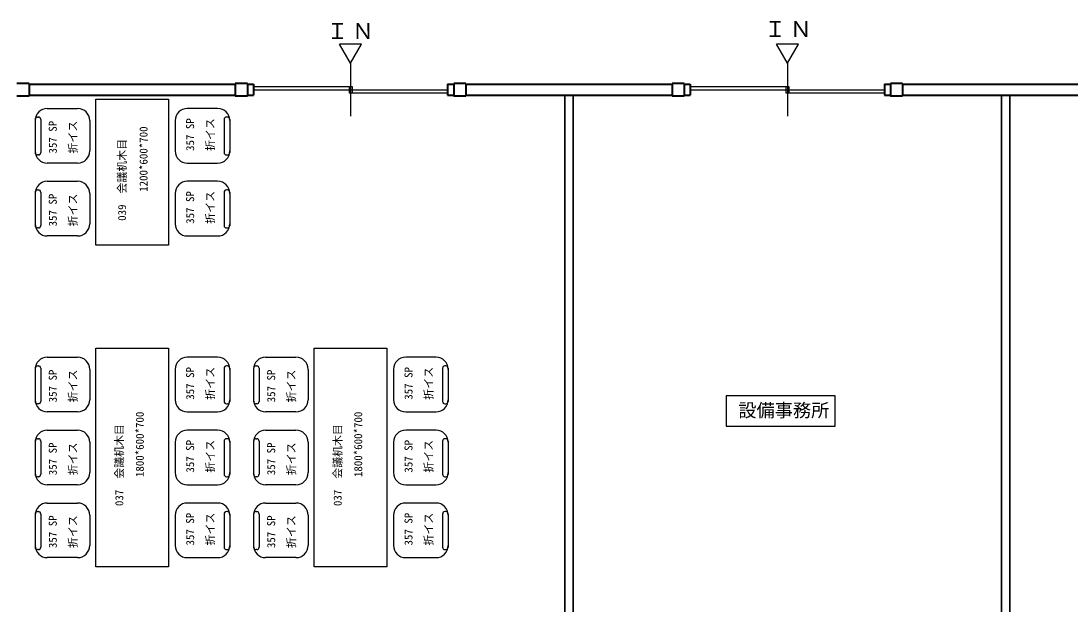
# Model space of a CAD drawing. Units: millimetres at full size, sheet at 1:60; details may follow other scales. Extents: x -23115 to 23713, y -14805 to 12672.
# Drawn here: x 6483 to 15129, y -8720 to -3912 of the extents above; entities that cross this region are included whole.
import ezdxf
from ezdxf.enums import TextEntityAlignment as Align

# ---------------------------------------------------------------- set-up
doc = ezdxf.new("R2010")
doc.units = ezdxf.units.MM
doc.header["$LTSCALE"] = 60
for name, color, linetype, lineweight in [('1-1', 2, 'Continuous', 40), ('1-2', 3, 'Continuous', 35), ('1-3', 7, 'Continuous', 25), ('1-F', 7, 'Continuous', 25)]:
    doc.layers.add(name, color=color, linetype=linetype, lineweight=lineweight)
doc.styles.add('ＭＳ ゴシック', font='')
doc.styles.get('ＭＳ ゴシック').set_extended_font_data('MS Gothic')

msp = doc.modelspace()

# ---------------------------------------------------------------- linework, layer by layer
at = {"layer": '1-1', "color": 7, "lineweight": 25}
for p, q in [((9199.36, -4259.62), (9199.36, -4695.87)), ((12799.36, -4259.62), (12799.36, -4695.87)), ((8399.36, -4452.75), (9211.86, -4452.75)), ((8399.36, -4477.75), (9999.36, -4477.75)), ((9186.86, -4452.75), (9186.86, -4502.75)), ((9211.86, -4452.75), (9211.86, -4502.75)), ((11999.36, -4452.75), (12811.86, -4452.75)), ((11999.36, -4477.75), (13599.36, -4477.75)), ((12786.86, -4452.75), (12786.86, -4502.75)), ((12811.86, -4452.75), (12811.86, -4502.75)), ((9186.86, -4502.75), (9999.36, -4502.75)), ((12786.86, -4502.75), (13599.36, -4502.75))]:
    msp.add_line(p, q, dxfattribs=at)
at = {"layer": '1-1'}
for p, q in [((6549.36, -4427.75), (6449.36, -4427.75)), ((6549.36, -4432.75), (6549.36, -4427.75)), ((6549.36, -4432.75), (8249.36, -4432.75)), ((8249.36, -4432.75), (8249.36, -4427.75)), ((8349.36, -4427.75), (8249.36, -4427.75)), ((8349.36, -4432.75), (8349.36, -4427.75)), ((8349.36, -4432.75), (8399.36, -4432.75)), ((8399.36, -4432.75), (8399.36, -4522.74)), ((9999.36, -4432.75), (9999.36, -4522.74)), ((9999.36, -4432.75), (10049.36, -4432.75)), ((10049.36, -4432.75), (10049.36, -4427.75)), ((10149.36, -4427.75), (10049.36, -4427.75)), ((10149.36, -4432.75), (10149.36, -4427.75)), ((10149.36, -4432.75), (11849.36, -4432.75)), ((11849.36, -4432.75), (11849.36, -4427.75)), ((11949.36, -4427.75), (11849.36, -4427.75)), ((11949.36, -4432.75), (11949.36, -4427.75)), ((11949.36, -4432.75), (11999.36, -4432.75)), ((11999.36, -4432.75), (11999.36, -4522.74)), ((13599.36, -4432.75), (13599.36, -4522.74)), ((13599.36, -4432.75), (13649.36, -4432.75)), ((13649.36, -4432.75), (13649.36, -4427.75)), ((13749.36, -4427.75), (13649.36, -4427.75)), ((13749.36, -4432.75), (13749.36, -4427.75)), ((13749.36, -4432.75), (15449.36, -4432.75)), ((6449.36, -4527.75), (6549.36, -4527.75)), ((6549.36, -4522.75), (8249.36, -4522.75)), ((8249.36, -4527.75), (8349.36, -4527.75)), ((8349.36, -4522.75), (8399.36, -4522.75)), ((9999.36, -4522.75), (10049.36, -4522.75)), ((10149.36, -4522.75), (11849.36, -4522.75)), ((11849.36, -4527.75), (11949.36, -4527.75)), ((11949.36, -4522.75), (11999.36, -4522.75)), ((13599.36, -4522.75), (13649.36, -4522.75)), ((13749.36, -4522.75), (15449.36, -4522.75))]:
    msp.add_line(p, q, dxfattribs=at)
for points in [[(6549.36, -4432.75), (6549.36, -4522.75), (6549.36, -4527.75)], [(8249.36, -4432.75), (8249.36, -4522.75), (8249.36, -4527.75)], [(8349.36, -4432.75), (8349.36, -4522.75), (8349.36, -4527.75)], [(10049.36, -4432.75), (10049.36, -4522.75), (10049.36, -4527.75), (10149.36, -4527.75)], [(10149.36, -4432.75), (10149.36, -4522.75), (10149.36, -4527.75)], [(11849.36, -4432.75), (11849.36, -4522.75), (11849.36, -4527.75)], [(11949.36, -4432.75), (11949.36, -4522.75), (11949.36, -4527.75)], [(13649.36, -4432.75), (13649.36, -4522.75), (13649.36, -4527.75), (13749.36, -4527.75)], [(13749.36, -4432.75), (13749.36, -4522.75), (13749.36, -4527.75)]]:
    msp.add_lwpolyline(points, dxfattribs=at)
at = {"layer": '1-2'}
for p, q in [((10964.36, -4522.75), (10964.36, -10852.75)), ((11034.36, -4522.75), (11034.36, -10852.75)), ((14564.36, -4522.75), (14564.36, -10742.75)), ((14634.36, -4522.75), (14634.36, -10742.75))]:
    msp.add_line(p, q, dxfattribs=at)
at = {"layer": '1-3'}
for p, q in [((6699.36, -4632.25), (6949.36, -4632.25)), ((8103.65, -4632.25), (7853.65, -4632.25)), ((6599.36, -4723.23), (6599.36, -4995.5)), ((6619.36, -4703.23), (6625.93, -4703.23)), ((6645.92, -4723.23), (6645.92, -4995.5)), ((7049.36, -4732.25), (7049.36, -4982.25)), ((7753.65, -4732.25), (7753.65, -4982.25)), ((8157.08, -4723.23), (8157.08, -4995.5)), ((8183.65, -4703.23), (8177.08, -4703.23)), ((8203.65, -4723.23), (8203.65, -4995.5)), ((6625.93, -5015.5), (6619.36, -5015.5)), ((6949.36, -5082.25), (6699.36, -5082.25)), ((7853.65, -5082.25), (8103.65, -5082.25)), ((8177.08, -5015.5), (8183.65, -5015.5)), ((6699.36, -5232.25), (6949.36, -5232.25)), ((8103.65, -5232.25), (7853.65, -5232.25)), ((6599.36, -5323.23), (6599.36, -5595.5)), ((6619.36, -5303.23), (6625.93, -5303.23)), ((6645.92, -5323.23), (6645.92, -5595.5)), ((7049.36, -5332.25), (7049.36, -5582.25)), ((7753.65, -5332.25), (7753.65, -5582.25)), ((8157.08, -5323.23), (8157.08, -5595.5)), ((8183.65, -5303.23), (8177.08, -5303.23)), ((8203.65, -5323.23), (8203.65, -5595.5)), ((6625.93, -5615.5), (6619.36, -5615.5)), ((8177.08, -5615.5), (8183.65, -5615.5)), ((6949.36, -5682.25), (6699.36, -5682.25)), ((7853.65, -5682.25), (8103.65, -5682.25)), ((7099.36, -6605.46), (7699.36, -6605.46)), ((7099.36, -8405.46), (7099.36, -6605.46)), ((7699.36, -6605.46), (7699.36, -8405.46)), ((8899.36, -6605.46), (9499.36, -6605.46)), ((8899.36, -8405.46), (8899.36, -6605.46)), ((9499.36, -6605.46), (9499.36, -8405.46)), ((6699.36, -6680.46), (6949.36, -6680.46)), ((8103.65, -6680.46), (7853.65, -6680.46)), ((8499.36, -6680.46), (8749.36, -6680.46)), ((9903.65, -6680.46), (9653.65, -6680.46)), ((6599.36, -6771.43), (6599.36, -7043.71)), ((6619.36, -6751.43), (6625.93, -6751.43)), ((6645.92, -6771.43), (6645.92, -7043.71)), ((7049.36, -6780.46), (7049.36, -7030.46)), ((7753.65, -6780.46), (7753.65, -7030.46)), ((8157.08, -6771.43), (8157.08, -7043.71)), ((8183.65, -6751.43), (8177.08, -6751.43)), ((8203.65, -6771.43), (8203.65, -7043.71)), ((8399.36, -6771.43), (8399.36, -7043.71)), ((8419.36, -6751.43), (8425.93, -6751.43)), ((8445.92, -6771.43), (8445.92, -7043.71)), ((8849.36, -6780.46), (8849.36, -7030.46)), ((9553.65, -6780.46), (9553.65, -7030.46)), ((9957.08, -6771.43), (9957.08, -7043.71)), ((9983.65, -6751.43), (9977.08, -6751.43)), ((10003.65, -6771.43), (10003.65, -7043.71)), ((6625.93, -7063.71), (6619.36, -7063.71)), ((8177.08, -7063.71), (8183.65, -7063.71)), ((8425.93, -7063.71), (8419.36, -7063.71)), ((9977.08, -7063.71), (9983.65, -7063.71)), ((6949.36, -7130.46), (6699.36, -7130.46)), ((7853.65, -7130.46), (8103.65, -7130.46)), ((8749.36, -7130.46), (8499.36, -7130.46)), ((9653.65, -7130.46), (9903.65, -7130.46)), ((6699.36, -7280.46), (6949.36, -7280.46)), ((8103.65, -7280.46), (7853.65, -7280.46)), ((8499.36, -7280.46), (8749.36, -7280.46)), ((9903.65, -7280.46), (9653.65, -7280.46)), ((6599.36, -7371.43), (6599.36, -7643.71)), ((6619.36, -7351.43), (6625.93, -7351.43)), ((6645.92, -7371.43), (6645.92, -7643.71)), ((7049.36, -7380.46), (7049.36, -7630.46)), ((7753.65, -7380.46), (7753.65, -7630.46)), ((8157.08, -7371.43), (8157.08, -7643.71)), ((8183.65, -7351.43), (8177.08, -7351.43)), ((8203.65, -7371.43), (8203.65, -7643.71)), ((8399.36, -7371.43), (8399.36, -7643.71)), ((8419.36, -7351.43), (8425.93, -7351.43)), ((8445.92, -7371.43), (8445.92, -7643.71)), ((8849.36, -7380.46), (8849.36, -7630.46)), ((9553.65, -7380.46), (9553.65, -7630.46)), ((9957.08, -7371.43), (9957.08, -7643.71)), ((9983.65, -7351.43), (9977.08, -7351.43)), ((10003.65, -7371.43), (10003.65, -7643.71)), ((6625.93, -7663.71), (6619.36, -7663.71)), ((8177.08, -7663.71), (8183.65, -7663.71)), ((8425.93, -7663.71), (8419.36, -7663.71)), ((9977.08, -7663.71), (9983.65, -7663.71)), ((6949.36, -7730.46), (6699.36, -7730.46)), ((7853.65, -7730.46), (8103.65, -7730.46)), ((8749.36, -7730.46), (8499.36, -7730.46)), ((9653.65, -7730.46), (9903.65, -7730.46)), ((6619.36, -7951.43), (6625.93, -7951.43)), ((6699.36, -7880.46), (6949.36, -7880.46)), ((8103.65, -7880.46), (7853.65, -7880.46)), ((8183.65, -7951.43), (8177.08, -7951.43)), ((8419.36, -7951.43), (8425.93, -7951.43)), ((8499.36, -7880.46), (8749.36, -7880.46)), ((9903.65, -7880.46), (9653.65, -7880.46)), ((9983.65, -7951.43), (9977.08, -7951.43)), ((6599.36, -7971.43), (6599.36, -8243.71)), ((6645.92, -7971.43), (6645.92, -8243.71)), ((7049.36, -7980.46), (7049.36, -8230.46)), ((7753.65, -7980.46), (7753.65, -8230.46)), ((8157.08, -7971.43), (8157.08, -8243.71)), ((8203.65, -7971.43), (8203.65, -8243.71)), ((8399.36, -7971.43), (8399.36, -8243.71)), ((8445.92, -7971.43), (8445.92, -8243.71)), ((8849.36, -7980.46), (8849.36, -8230.46)), ((9553.65, -7980.46), (9553.65, -8230.46)), ((9957.08, -7971.43), (9957.08, -8243.71)), ((10003.65, -7971.43), (10003.65, -8243.71)), ((6625.93, -8263.71), (6619.36, -8263.71)), ((8177.08, -8263.71), (8183.65, -8263.71)), ((8425.93, -8263.71), (8419.36, -8263.71)), ((9977.08, -8263.71), (9983.65, -8263.71)), ((6949.36, -8330.46), (6699.36, -8330.46)), ((7853.65, -8330.46), (8103.65, -8330.46)), ((8749.36, -8330.46), (8499.36, -8330.46)), ((9653.65, -8330.46), (9903.65, -8330.46)), ((7699.36, -8405.46), (7099.36, -8405.46)), ((9499.36, -8405.46), (8899.36, -8405.46))]:
    msp.add_line(p, q, dxfattribs=at)
msp.add_lwpolyline([(7699.36, -5757.25), (7099.36, -5757.25), (7099.36, -4557.25), (7699.36, -4557.25)], close=True, dxfattribs=at)
for centre, radius, start, end in [((6699.36, -4732.25), 100, 90, 180), ((6949.36, -4732.25), 100, 0, 90), ((7853.65, -4732.25), 100, 90, 180), ((8103.65, -4732.25), 100, 0, 90), ((6619.36, -4723.23), 20, 90, 180), ((6625.93, -4723.23), 20, 0, 90), ((8177.08, -4723.23), 20, 90, 180), ((8183.65, -4723.23), 20, 0, 90), ((6699.36, -4982.25), 100, 180, 270), ((6619.36, -4995.5), 20, 180, 270), ((6625.93, -4995.5), 20, 270, 0), ((6949.36, -4982.25), 100, 270, 0), ((7853.65, -4982.25), 100, 180, 270), ((8103.65, -4982.25), 100, 270, 0), ((8177.08, -4995.5), 20, 180, 270), ((8183.65, -4995.5), 20, 270, 0), ((6699.36, -5332.25), 100, 90, 180), ((6949.36, -5332.25), 100, 0, 90), ((7853.65, -5332.25), 100, 90, 180), ((8103.65, -5332.25), 100, 0, 90), ((6619.36, -5323.23), 20, 90, 180), ((6625.93, -5323.23), 20, 0, 90), ((8177.08, -5323.23), 20, 90, 180), ((8183.65, -5323.23), 20, 0, 90), ((6699.36, -5582.25), 100, 180, 270), ((6619.36, -5595.5), 20, 180, 270), ((6625.93, -5595.5), 20, 270, 0), ((6949.36, -5582.25), 100, 270, 0), ((7853.65, -5582.25), 100, 180, 270), ((8103.65, -5582.25), 100, 270, 0), ((8177.08, -5595.5), 20, 180, 270), ((8183.65, -5595.5), 20, 270, 0), ((6699.36, -6780.46), 100, 90, 180), ((6949.36, -6780.46), 100, 0, 90), ((7853.65, -6780.46), 100, 90, 180), ((8103.65, -6780.46), 100, 0, 90), ((8499.36, -6780.46), 100, 90, 180), ((8749.36, -6780.46), 100, 0, 90), ((9653.65, -6780.46), 100, 90, 180), ((9903.65, -6780.46), 100, 0, 90), ((6619.36, -6771.43), 20, 90, 180), ((6625.93, -6771.43), 20, 0, 90), ((8177.08, -6771.43), 20, 90, 180), ((8183.65, -6771.43), 20, 0, 90), ((8419.36, -6771.43), 20, 90, 180), ((8425.93, -6771.43), 20, 0, 90), ((9977.08, -6771.43), 20, 90, 180), ((9983.65, -6771.43), 20, 0, 90), ((6699.36, -7030.46), 100, 180, 270), ((6619.36, -7043.71), 20, 180, 270), ((6625.93, -7043.71), 20, 270, 0), ((6949.36, -7030.46), 100, 270, 0), ((7853.65, -7030.46), 100, 180, 270), ((8103.65, -7030.46), 100, 270, 0), ((8177.08, -7043.71), 20, 180, 270), ((8183.65, -7043.71), 20, 270, 0), ((8499.36, -7030.46), 100, 180, 270), ((8419.36, -7043.71), 20, 180, 270), ((8425.93, -7043.71), 20, 270, 0), ((8749.36, -7030.46), 100, 270, 0), ((9653.65, -7030.46), 100, 180, 270), ((9903.65, -7030.46), 100, 270, 0), ((9977.08, -7043.71), 20, 180, 270), ((9983.65, -7043.71), 20, 270, 0), ((6699.36, -7380.46), 100, 90, 180), ((6949.36, -7380.46), 100, 0, 90), ((7853.65, -7380.46), 100, 90, 180), ((8103.65, -7380.46), 100, 0, 90), ((8499.36, -7380.46), 100, 90, 180), ((8749.36, -7380.46), 100, 0, 90), ((9653.65, -7380.46), 100, 90, 180), ((9903.65, -7380.46), 100, 0, 90), ((6619.36, -7371.43), 20, 90, 180), ((6625.93, -7371.43), 20, 0, 90), ((8177.08, -7371.43), 20, 90, 180), ((8183.65, -7371.43), 20, 0, 90), ((8419.36, -7371.43), 20, 90, 180), ((8425.93, -7371.43), 20, 0, 90), ((9977.08, -7371.43), 20, 90, 180), ((9983.65, -7371.43), 20, 0, 90), ((6699.36, -7630.46), 100, 180, 270), ((6619.36, -7643.71), 20, 180, 270), ((6625.93, -7643.71), 20, 270, 0), ((6949.36, -7630.46), 100, 270, 0), ((7853.65, -7630.46), 100, 180, 270), ((8103.65, -7630.46), 100, 270, 0), ((8177.08, -7643.71), 20, 180, 270), ((8183.65, -7643.71), 20, 270, 0), ((8499.36, -7630.46), 100, 180, 270), ((8419.36, -7643.71), 20, 180, 270), ((8425.93, -7643.71), 20, 270, 0), ((8749.36, -7630.46), 100, 270, 0), ((9653.65, -7630.46), 100, 180, 270), ((9903.65, -7630.46), 100, 270, 0), ((9977.08, -7643.71), 20, 180, 270), ((9983.65, -7643.71), 20, 270, 0), ((6699.36, -7980.46), 100, 90, 180), ((6619.36, -7971.43), 20, 90, 180), ((6625.93, -7971.43), 20, 0, 90), ((6949.36, -7980.46), 100, 0, 90), ((7853.65, -7980.46), 100, 90, 180), ((8103.65, -7980.46), 100, 0, 90), ((8177.08, -7971.43), 20, 90, 180), ((8183.65, -7971.43), 20, 0, 90), ((8499.36, -7980.46), 100, 90, 180), ((8419.36, -7971.43), 20, 90, 180), ((8425.93, -7971.43), 20, 0, 90), ((8749.36, -7980.46), 100, 0, 90), ((9653.65, -7980.46), 100, 90, 180), ((9903.65, -7980.46), 100, 0, 90), ((9977.08, -7971.43), 20, 90, 180), ((9983.65, -7971.43), 20, 0, 90), ((6699.36, -8230.46), 100, 180, 270), ((6619.36, -8243.71), 20, 180, 270), ((6625.93, -8243.71), 20, 270, 0), ((6949.36, -8230.46), 100, 270, 0), ((7853.65, -8230.46), 100, 180, 270), ((8103.65, -8230.46), 100, 270, 0), ((8177.08, -8243.71), 20, 180, 270), ((8183.65, -8243.71), 20, 270, 0), ((8499.36, -8230.46), 100, 180, 270), ((8419.36, -8243.71), 20, 180, 270), ((8425.93, -8243.71), 20, 270, 0), ((8749.36, -8230.46), 100, 270, 0), ((9653.65, -8230.46), 100, 180, 270), ((9903.65, -8230.46), 100, 270, 0), ((9977.08, -8243.71), 20, 180, 270), ((9983.65, -8243.71), 20, 270, 0)]:
    msp.add_arc(centre, radius, start, end, dxfattribs=at)
at = {"layer": '1-F'}
for p, q in [((9199.36, -4259.62), (9108.81, -4102.78)), ((9289.91, -4102.78), (9108.81, -4102.78)), ((9199.36, -4259.62), (9289.91, -4102.78)), ((12799.36, -4259.62), (12708.81, -4102.78)), ((12889.91, -4102.78), (12708.81, -4102.78)), ((12799.36, -4259.62), (12889.91, -4102.78))]:
    msp.add_line(p, q, dxfattribs=at)
msp.add_lwpolyline([(12294.2, -7246.85), (13194.2, -7246.85), (13194.2, -6996.85), (12294.2, -6996.85)], close=True, dxfattribs=at)

# ---------------------------------------------------------------- texts
at = {"layer": '1-3', "color": 4, "style": 'ＭＳ ゴシック'}
for s, p in [('357 SP', (6797.61, -5003.47)), ('折イス', (6963.55, -5003.47)), ('357 SP', (7929.6, -4982.11)), ('折イス', (8095.54, -4982.11)), ('1200*600*700', (7545.6, -5318.89)), ('039\u3000会議机木目', (7368.57, -5557.5)), ('357 SP', (6797.61, -5603.47)), ('折イス', (6963.55, -5603.47)), ('357 SP', (7929.6, -5582.11)), ('折イス', (8095.54, -5582.11)), ('357 SP', (6797.61, -7051.68)), ('折イス', (6963.55, -7051.68)), ('357 SP', (7929.6, -7030.32)), ('折イス', (8095.54, -7030.32)), ('357 SP', (8597.61, -7051.68)), ('折イス', (8763.55, -7051.68)), ('357 SP', (9729.6, -7030.32)), ('折イス', (9895.54, -7030.32)), ('1800*600*700', (7514.81, -7667.1)), ('1800*600*700', (9314.81, -7667.1)), ('037\u3000会議机木目', (7345.48, -7905.71)), ('037\u3000会議机木目', (9145.48, -7905.71)), ('357 SP', (6797.61, -7651.68)), ('折イス', (6963.55, -7651.68)), ('357 SP', (7929.6, -7630.32)), ('折イス', (8095.54, -7630.32)), ('357 SP', (8597.61, -7651.68)), ('折イス', (8763.55, -7651.68)), ('357 SP', (9729.6, -7630.32)), ('折イス', (9895.54, -7630.32)), ('357 SP', (6797.61, -8251.68)), ('折イス', (6963.55, -8251.68)), ('357 SP', (7929.6, -8230.32)), ('折イス', (8095.54, -8230.32)), ('357 SP', (8597.61, -8251.68)), ('折イス', (8763.55, -8251.68)), ('357 SP', (9729.6, -8230.32)), ('折イス', (9895.54, -8230.32))]:
    msp.add_text(s, height=65.98, rotation=90, dxfattribs=at).set_placement(p, align=Align.BOTTOM_LEFT)
at = {"layer": '1-F', "color": 4, "style": 'ＭＳ ゴシック'}
msp.add_text('設備事務所', height=110, dxfattribs=at).set_placement((12395.23, -7205.47), align=Align.BOTTOM_LEFT)
at = {"layer": '1-F', "char_height": 132, "attachment_point": 7, "style": 'ＭＳ ゴシック'}
for insert in [(9001.06, -4061.78), (12609.63, -4044.81)]:
    msp.add_mtext('\\T1.17;ＩＮ', dxfattribs=dict(at, insert=insert))

doc.saveas('drawing.dxf')
